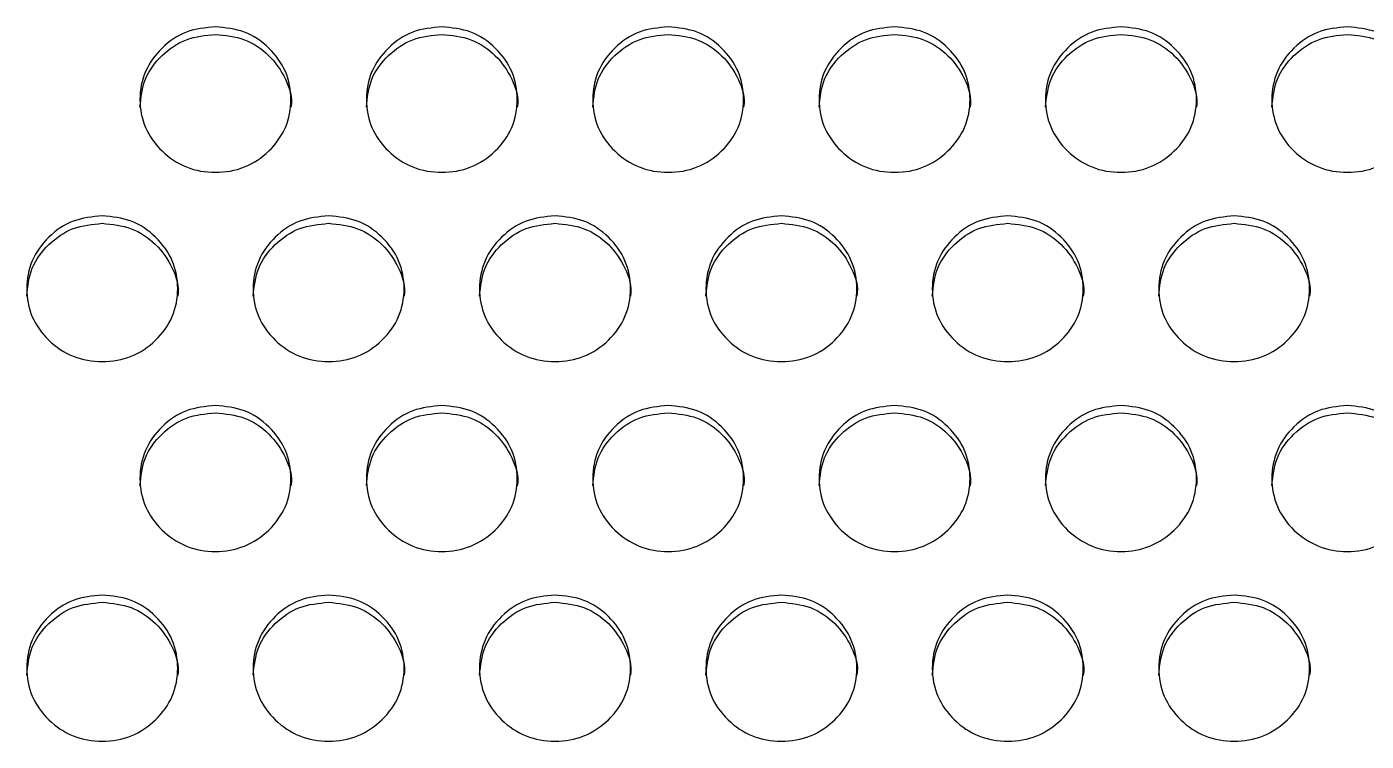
# Model space of a CAD drawing. Header units: millimetres. Extents: x 0.6 to 29.2, y 0.5 to 20.5.
# Drawn here: x 18.1213 to 18.5947, y 10.8729 to 11.1253 of the extents above; entities that cross this region are included whole.
import ezdxf

# ---------------------------------------------------------------- set-up
doc = ezdxf.new("R2010")
doc.units = ezdxf.units.MM

msp = doc.modelspace()

# ---------------------------------------------------------------- linework, layer by layer
for points, knots in [([(18.18802, 11.12533), (18.19153, 11.12498), (18.19855, 11.12429), (18.20731, 11.11818), (18.21344, 11.10979), (18.2153, 11.09963), (18.21344, 11.08948), (18.20731, 11.08102), (18.19855, 11.07511), (18.18802, 11.07331), (18.17748, 11.07511), (18.16872, 11.08102), (18.16259, 11.08948), (18.16073, 11.09963), (18.16259, 11.1098), (18.16872, 11.11819), (18.17748, 11.12431), (18.18451, 11.12499), (18.18802, 11.12533)], [0, 0, 0, 0, 0.062528, 0.12499, 0.187437, 0.249996, 0.312448, 0.375003, 0.437456, 0.500008, 0.562452, 0.625015, 0.68746, 0.75002, 0.81247, 0.875027, 0.937563, 1, 1, 1, 1]), ([(18.26802, 11.12533), (18.27153, 11.12498), (18.27855, 11.12429), (18.28731, 11.11818), (18.29344, 11.10979), (18.2953, 11.09963), (18.29344, 11.08948), (18.28731, 11.08102), (18.27855, 11.07511), (18.26802, 11.07331), (18.25748, 11.07511), (18.24872, 11.08102), (18.24259, 11.08948), (18.24073, 11.09963), (18.24259, 11.1098), (18.24872, 11.11819), (18.25748, 11.12431), (18.26451, 11.12499), (18.26802, 11.12533)], [0, 0, 0, 0, 0.062528, 0.12499, 0.187437, 0.249996, 0.312448, 0.375003, 0.437456, 0.500008, 0.562452, 0.625015, 0.68746, 0.75002, 0.81247, 0.875027, 0.937563, 1, 1, 1, 1]), ([(18.34802, 11.12533), (18.35153, 11.12498), (18.35855, 11.12429), (18.36731, 11.11818), (18.37344, 11.10979), (18.3753, 11.09963), (18.37344, 11.08948), (18.36731, 11.08102), (18.35855, 11.07511), (18.34802, 11.07331), (18.33748, 11.07511), (18.32872, 11.08102), (18.32259, 11.08948), (18.32073, 11.09963), (18.32259, 11.1098), (18.32872, 11.11819), (18.33748, 11.12431), (18.34451, 11.12499), (18.34802, 11.12533)], [0, 0, 0, 0, 0.062528, 0.12499, 0.187437, 0.249996, 0.312448, 0.375003, 0.437456, 0.500008, 0.562452, 0.625015, 0.68746, 0.75002, 0.81247, 0.875027, 0.937563, 1, 1, 1, 1]), ([(18.42802, 11.12533), (18.43153, 11.12498), (18.43855, 11.12429), (18.44731, 11.11818), (18.45344, 11.10979), (18.4553, 11.09963), (18.45344, 11.08948), (18.44731, 11.08102), (18.43855, 11.07511), (18.42802, 11.07331), (18.41748, 11.07511), (18.40872, 11.08102), (18.40259, 11.08948), (18.40073, 11.09963), (18.40259, 11.1098), (18.40872, 11.11819), (18.41748, 11.12431), (18.42451, 11.12499), (18.42802, 11.12533)], [0, 0, 0, 0, 0.0625285, 0.1249903, 0.1874369, 0.2499956, 0.3124476, 0.3750032, 0.4374558, 0.5000078, 0.5624517, 0.6250155, 0.6874597, 0.7500197, 0.8124697, 0.8750269, 0.9375631, 1, 1, 1, 1]), ([(18.50802, 11.12533), (18.51153, 11.12498), (18.51855, 11.12429), (18.52731, 11.11818), (18.53344, 11.10979), (18.5353, 11.09963), (18.53344, 11.08948), (18.52731, 11.08102), (18.51855, 11.07511), (18.50802, 11.07331), (18.49748, 11.07511), (18.48872, 11.08102), (18.48259, 11.08948), (18.48073, 11.09963), (18.48259, 11.1098), (18.48872, 11.11819), (18.49748, 11.12431), (18.50451, 11.12499), (18.50802, 11.12533)], [0, 0, 0, 0, 0.062528, 0.12499, 0.187437, 0.249996, 0.312448, 0.375003, 0.437456, 0.500008, 0.562452, 0.625015, 0.68746, 0.75002, 0.81247, 0.875027, 0.937563, 1, 1, 1, 1]), ([(18.58802, 11.12533), (18.59153, 11.12498), (18.59855, 11.12429), (18.60731, 11.11818), (18.61344, 11.10979), (18.6153, 11.09963), (18.61344, 11.08948), (18.60731, 11.08102), (18.59855, 11.07511), (18.58802, 11.07331), (18.57748, 11.07511), (18.56872, 11.08102), (18.56259, 11.08948), (18.56073, 11.09963), (18.56259, 11.1098), (18.56872, 11.11819), (18.57748, 11.12431), (18.58451, 11.12499), (18.58802, 11.12533)], [0, 0, 0, 0, 0.062528, 0.12499, 0.187437, 0.249996, 0.312448, 0.375003, 0.437456, 0.500008, 0.562451, 0.625015, 0.687459, 0.75002, 0.81247, 0.875027, 0.937563, 1, 1, 1, 1]), ([(18.16135, 11.09698), (18.16171, 11.10036), (18.16243, 11.10713), (18.16877, 11.11551), (18.17747, 11.12162), (18.1845, 11.12231), (18.18802, 11.12265)], [0, 0, 0, 0, 0.24942, 0.499739, 0.750041, 1, 1, 1, 1]), ([(18.18802, 11.12265), (18.19152, 11.1223), (18.19853, 11.1216), (18.20739, 11.11549), (18.21314, 11.10716), (18.21533, 11.10025), (18.21468, 11.09695), (18.21468, 11.09694)], [0, 0, 0, 0, 0.250093, 0.499868, 0.749513, 0.999555, 1, 1, 1, 1]), ([(18.24135, 11.09698), (18.24171, 11.10036), (18.24243, 11.10713), (18.24877, 11.11551), (18.25747, 11.12162), (18.2645, 11.12231), (18.26802, 11.12265)], [0, 0, 0, 0, 0.24942, 0.499739, 0.750041, 1, 1, 1, 1]), ([(18.26802, 11.12265), (18.27152, 11.1223), (18.27853, 11.1216), (18.28739, 11.11549), (18.29314, 11.10716), (18.29533, 11.10025), (18.29468, 11.09695), (18.29468, 11.09694)], [0, 0, 0, 0, 0.250093, 0.499868, 0.749513, 0.999555, 1, 1, 1, 1]), ([(18.32135, 11.09698), (18.32171, 11.10036), (18.32243, 11.10713), (18.32877, 11.11551), (18.33747, 11.12162), (18.3445, 11.12231), (18.34802, 11.12265)], [0, 0, 0, 0, 0.24942, 0.499739, 0.750041, 1, 1, 1, 1]), ([(18.34802, 11.12265), (18.35152, 11.1223), (18.35853, 11.1216), (18.36739, 11.11549), (18.37314, 11.10716), (18.37533, 11.10025), (18.37468, 11.09695), (18.37468, 11.09694)], [0, 0, 0, 0, 0.250093, 0.499868, 0.749513, 0.999555, 1, 1, 1, 1]), ([(18.40135, 11.09698), (18.40171, 11.10036), (18.40243, 11.10713), (18.40877, 11.11551), (18.41747, 11.12162), (18.4245, 11.12231), (18.42802, 11.12265)], [0, 0, 0, 0, 0.24942, 0.499739, 0.750041, 1, 1, 1, 1]), ([(18.42802, 11.12265), (18.43152, 11.1223), (18.43853, 11.1216), (18.44739, 11.11549), (18.45314, 11.10716), (18.45533, 11.10025), (18.45468, 11.09695), (18.45468, 11.09694)], [0, 0, 0, 0, 0.250094, 0.499869, 0.749513, 0.999555, 1, 1, 1, 1]), ([(18.48135, 11.09698), (18.48171, 11.10036), (18.48243, 11.10713), (18.48877, 11.11551), (18.49747, 11.12162), (18.5045, 11.12231), (18.50802, 11.12265)], [0, 0, 0, 0, 0.2494203, 0.4997387, 0.7500413, 1, 1, 1, 1]), ([(18.50802, 11.12265), (18.51152, 11.1223), (18.51853, 11.1216), (18.52739, 11.11549), (18.53314, 11.10716), (18.53533, 11.10025), (18.53468, 11.09695), (18.53468, 11.09694)], [0, 0, 0, 0, 0.2500927, 0.4998689, 0.7495129, 0.9995552, 1, 1, 1, 1]), ([(18.56135, 11.09698), (18.56171, 11.10036), (18.56243, 11.10713), (18.56877, 11.11551), (18.57747, 11.12162), (18.5845, 11.12231), (18.58802, 11.12265)], [0, 0, 0, 0, 0.24942, 0.499739, 0.750041, 1, 1, 1, 1]), ([(18.58802, 11.12265), (18.59152, 11.1223), (18.59853, 11.1216), (18.60739, 11.11549), (18.61314, 11.10716), (18.61533, 11.10025), (18.61468, 11.09695), (18.61468, 11.09694)], [0, 0, 0, 0, 0.250093, 0.499868, 0.749513, 0.999555, 1, 1, 1, 1]), ([(18.14802, 11.05852), (18.15153, 11.05817), (18.15855, 11.05747), (18.16731, 11.05136), (18.17344, 11.04296), (18.1753, 11.03278), (18.17344, 11.02261), (18.16731, 11.01415), (18.15855, 11.00822), (18.14802, 11.00642), (18.13748, 11.00822), (18.12872, 11.01415), (18.12259, 11.02261), (18.12073, 11.03278), (18.12259, 11.04296), (18.12872, 11.05136), (18.13748, 11.05749), (18.14451, 11.05818), (18.14802, 11.05852)], [0, 0, 0, 0, 0.062528, 0.12499, 0.187437, 0.249996, 0.312447, 0.375003, 0.437456, 0.500008, 0.562452, 0.625015, 0.68746, 0.75002, 0.81247, 0.875027, 0.937563, 1, 1, 1, 1]), ([(18.22802, 11.05852), (18.23153, 11.05817), (18.23855, 11.05747), (18.24731, 11.05136), (18.25344, 11.04296), (18.2553, 11.03278), (18.25344, 11.02261), (18.24731, 11.01415), (18.23855, 11.00822), (18.22802, 11.00642), (18.21748, 11.00822), (18.20872, 11.01415), (18.20259, 11.02261), (18.20073, 11.03278), (18.20259, 11.04296), (18.20872, 11.05136), (18.21748, 11.05749), (18.22451, 11.05818), (18.22802, 11.05852)], [0, 0, 0, 0, 0.062528, 0.12499, 0.187437, 0.249996, 0.312447, 0.375003, 0.437455, 0.500008, 0.562451, 0.625015, 0.68746, 0.75002, 0.81247, 0.875027, 0.937563, 1, 1, 1, 1]), ([(18.30802, 11.05852), (18.31153, 11.05817), (18.31855, 11.05747), (18.32731, 11.05136), (18.33344, 11.04296), (18.3353, 11.03278), (18.33344, 11.02261), (18.32731, 11.01415), (18.31855, 11.00822), (18.30802, 11.00642), (18.29748, 11.00822), (18.28872, 11.01415), (18.28259, 11.02261), (18.28073, 11.03278), (18.28259, 11.04296), (18.28872, 11.05136), (18.29748, 11.05749), (18.30451, 11.05818), (18.30802, 11.05852)], [0, 0, 0, 0, 0.062528, 0.12499, 0.187437, 0.249996, 0.312447, 0.375003, 0.437456, 0.500008, 0.562451, 0.625015, 0.68746, 0.75002, 0.81247, 0.875027, 0.937563, 1, 1, 1, 1]), ([(18.38802, 11.05852), (18.39153, 11.05817), (18.39855, 11.05747), (18.40731, 11.05136), (18.41344, 11.04296), (18.4153, 11.03278), (18.41344, 11.02261), (18.40731, 11.01415), (18.39855, 11.00822), (18.38802, 11.00642), (18.37748, 11.00822), (18.36872, 11.01415), (18.36259, 11.02261), (18.36073, 11.03278), (18.36259, 11.04296), (18.36872, 11.05136), (18.37748, 11.05749), (18.38451, 11.05818), (18.38802, 11.05852)], [0, 0, 0, 0, 0.062528, 0.12499, 0.187437, 0.249996, 0.312447, 0.375003, 0.437456, 0.500008, 0.562451, 0.625015, 0.68746, 0.75002, 0.81247, 0.875027, 0.937563, 1, 1, 1, 1]), ([(18.46802, 11.05852), (18.47153, 11.05817), (18.47855, 11.05747), (18.48731, 11.05136), (18.49344, 11.04296), (18.4953, 11.03278), (18.49344, 11.02261), (18.48731, 11.01415), (18.47855, 11.00822), (18.46802, 11.00642), (18.45748, 11.00822), (18.44872, 11.01415), (18.44259, 11.02261), (18.44073, 11.03278), (18.44259, 11.04296), (18.44872, 11.05136), (18.45748, 11.05749), (18.46451, 11.05818), (18.46802, 11.05852)], [0, 0, 0, 0, 0.0625282, 0.1249902, 0.1874367, 0.2499955, 0.3124473, 0.3750028, 0.4374555, 0.5000074, 0.5624516, 0.6250153, 0.6874598, 0.7500196, 0.8124698, 0.8750273, 0.937563, 1, 1, 1, 1]), ([(18.54802, 11.05852), (18.55153, 11.05817), (18.55855, 11.05747), (18.56731, 11.05136), (18.57344, 11.04296), (18.5753, 11.03278), (18.57344, 11.02261), (18.56731, 11.01415), (18.55855, 11.00822), (18.54802, 11.00642), (18.53748, 11.00822), (18.52872, 11.01415), (18.52259, 11.02261), (18.52073, 11.03278), (18.52259, 11.04296), (18.52872, 11.05136), (18.53748, 11.05749), (18.54451, 11.05818), (18.54802, 11.05852)], [0, 0, 0, 0, 0.062528, 0.12499, 0.187437, 0.249995, 0.312447, 0.375003, 0.437455, 0.500007, 0.562451, 0.625015, 0.68746, 0.75002, 0.81247, 0.875027, 0.937563, 1, 1, 1, 1]), ([(18.12135, 11.03018), (18.12171, 11.03357), (18.12243, 11.04034), (18.12877, 11.04873), (18.13747, 11.05486), (18.1445, 11.05554), (18.14802, 11.05588)], [0, 0, 0, 0, 0.24942, 0.499739, 0.750041, 1, 1, 1, 1]), ([(18.14802, 11.05588), (18.15152, 11.05554), (18.15853, 11.05484), (18.16739, 11.04872), (18.17314, 11.04038), (18.17533, 11.03345), (18.17468, 11.03015), (18.17468, 11.03014)], [0, 0, 0, 0, 0.2500933, 0.4998686, 0.7495151, 0.9995552, 1, 1, 1, 1]), ([(18.20135, 11.03018), (18.20171, 11.03357), (18.20243, 11.04034), (18.20877, 11.04873), (18.21747, 11.05486), (18.2245, 11.05554), (18.22802, 11.05588)], [0, 0, 0, 0, 0.24942, 0.499739, 0.750041, 1, 1, 1, 1]), ([(18.22802, 11.05588), (18.23152, 11.05554), (18.23853, 11.05484), (18.24739, 11.04872), (18.25314, 11.04038), (18.25533, 11.03345), (18.25468, 11.03015), (18.25468, 11.03014)], [0, 0, 0, 0, 0.250094, 0.499869, 0.749515, 0.999555, 1, 1, 1, 1]), ([(18.28135, 11.03018), (18.28171, 11.03357), (18.28243, 11.04034), (18.28877, 11.04873), (18.29747, 11.05486), (18.3045, 11.05554), (18.30802, 11.05588)], [0, 0, 0, 0, 0.249419, 0.499739, 0.750041, 1, 1, 1, 1]), ([(18.30802, 11.05588), (18.31152, 11.05554), (18.31853, 11.05484), (18.32739, 11.04872), (18.33314, 11.04038), (18.33533, 11.03345), (18.33468, 11.03015), (18.33468, 11.03014)], [0, 0, 0, 0, 0.250093, 0.499868, 0.749515, 0.999555, 1, 1, 1, 1]), ([(18.36135, 11.03018), (18.36171, 11.03357), (18.36243, 11.04034), (18.36877, 11.04873), (18.37747, 11.05486), (18.3845, 11.05554), (18.38802, 11.05588)], [0, 0, 0, 0, 0.2494195, 0.4997393, 0.7500411, 1, 1, 1, 1]), ([(18.38802, 11.05588), (18.39152, 11.05554), (18.39853, 11.05484), (18.40739, 11.04872), (18.41314, 11.04038), (18.41533, 11.03345), (18.41468, 11.03015), (18.41468, 11.03014)], [0, 0, 0, 0, 0.250093, 0.499869, 0.749515, 0.999555, 1, 1, 1, 1]), ([(18.44135, 11.03018), (18.44171, 11.03357), (18.44243, 11.04034), (18.44877, 11.04873), (18.45747, 11.05486), (18.4645, 11.05554), (18.46802, 11.05588)], [0, 0, 0, 0, 0.2494195, 0.4997393, 0.7500411, 1, 1, 1, 1]), ([(18.46802, 11.05588), (18.47152, 11.05554), (18.47853, 11.05484), (18.48739, 11.04872), (18.49314, 11.04038), (18.49532, 11.03345), (18.49468, 11.03015), (18.49468, 11.03014)], [0, 0, 0, 0, 0.250093, 0.499868, 0.749515, 0.999555, 1, 1, 1, 1]), ([(18.52135, 11.03018), (18.52171, 11.03357), (18.52243, 11.04034), (18.52877, 11.04873), (18.53747, 11.05486), (18.5445, 11.05554), (18.54802, 11.05588)], [0, 0, 0, 0, 0.2494194, 0.4997384, 0.7500412, 1, 1, 1, 1]), ([(18.54802, 11.05588), (18.55152, 11.05554), (18.55853, 11.05484), (18.56739, 11.04872), (18.57314, 11.04038), (18.57533, 11.03345), (18.57468, 11.03015), (18.57468, 11.03014)], [0, 0, 0, 0, 0.250093, 0.499868, 0.749515, 0.999555, 1, 1, 1, 1]), ([(18.18802, 10.99151), (18.19153, 10.99116), (18.19855, 10.99046), (18.20731, 10.98434), (18.21344, 10.97593), (18.2153, 10.96574), (18.21344, 10.95555), (18.20731, 10.94708), (18.19855, 10.94115), (18.18802, 10.93934), (18.17748, 10.94114), (18.16872, 10.94708), (18.16259, 10.95556), (18.16073, 10.96573), (18.16259, 10.97593), (18.16872, 10.98435), (18.17748, 10.99048), (18.18451, 10.99117), (18.18802, 10.99151)], [0, 0, 0, 0, 0.062528, 0.12499, 0.187436, 0.249996, 0.312448, 0.375003, 0.437456, 0.500008, 0.562452, 0.625015, 0.68746, 0.750019, 0.81247, 0.875027, 0.937563, 1, 1, 1, 1]), ([(18.26802, 10.99151), (18.27153, 10.99116), (18.27855, 10.99046), (18.28731, 10.98434), (18.29344, 10.97593), (18.2953, 10.96574), (18.29344, 10.95555), (18.28731, 10.94708), (18.27855, 10.94115), (18.26802, 10.93934), (18.25748, 10.94114), (18.24872, 10.94708), (18.24259, 10.95556), (18.24073, 10.96573), (18.24259, 10.97593), (18.24872, 10.98435), (18.25748, 10.99048), (18.26451, 10.99117), (18.26802, 10.99151)], [0, 0, 0, 0, 0.062528, 0.12499, 0.187436, 0.249996, 0.312448, 0.375003, 0.437456, 0.500008, 0.562452, 0.625015, 0.68746, 0.750019, 0.81247, 0.875027, 0.937563, 1, 1, 1, 1]), ([(18.34802, 10.99151), (18.35153, 10.99116), (18.35855, 10.99046), (18.36731, 10.98434), (18.37344, 10.97593), (18.3753, 10.96574), (18.37344, 10.95555), (18.36731, 10.94708), (18.35855, 10.94115), (18.34802, 10.93934), (18.33748, 10.94114), (18.32872, 10.94708), (18.32259, 10.95556), (18.32073, 10.96573), (18.32259, 10.97593), (18.32872, 10.98435), (18.33748, 10.99048), (18.34451, 10.99117), (18.34802, 10.99151)], [0, 0, 0, 0, 0.0625284, 0.1249903, 0.1874365, 0.2499956, 0.3124477, 0.3750033, 0.4374559, 0.5000077, 0.5624516, 0.6250155, 0.6874597, 0.7500194, 0.8124696, 0.8750272, 0.9375631, 1, 1, 1, 1]), ([(18.42802, 10.99151), (18.43153, 10.99116), (18.43855, 10.99046), (18.44731, 10.98434), (18.45344, 10.97593), (18.4553, 10.96574), (18.45344, 10.95555), (18.44731, 10.94708), (18.43855, 10.94115), (18.42802, 10.93934), (18.41748, 10.94114), (18.40872, 10.94708), (18.40259, 10.95556), (18.40073, 10.96573), (18.40259, 10.97593), (18.40872, 10.98435), (18.41748, 10.99048), (18.42451, 10.99117), (18.42802, 10.99151)], [0, 0, 0, 0, 0.062529, 0.12499, 0.187437, 0.249996, 0.312448, 0.375003, 0.437456, 0.500008, 0.562452, 0.625016, 0.68746, 0.75002, 0.81247, 0.875027, 0.937563, 1, 1, 1, 1]), ([(18.50802, 10.99151), (18.51153, 10.99116), (18.51855, 10.99046), (18.52731, 10.98434), (18.53344, 10.97593), (18.5353, 10.96574), (18.53344, 10.95555), (18.52731, 10.94708), (18.51855, 10.94115), (18.50802, 10.93934), (18.49748, 10.94114), (18.48872, 10.94708), (18.48259, 10.95556), (18.48073, 10.96573), (18.48259, 10.97593), (18.48872, 10.98435), (18.49748, 10.99048), (18.50451, 10.99117), (18.50802, 10.99151)], [0, 0, 0, 0, 0.062528, 0.12499, 0.187437, 0.249996, 0.312448, 0.375003, 0.437456, 0.500008, 0.562452, 0.625015, 0.68746, 0.750019, 0.81247, 0.875027, 0.937563, 1, 1, 1, 1]), ([(18.58802, 10.99151), (18.59153, 10.99116), (18.59855, 10.99046), (18.60731, 10.98434), (18.61344, 10.97593), (18.6153, 10.96574), (18.61344, 10.95555), (18.60731, 10.94708), (18.59855, 10.94115), (18.58802, 10.93934), (18.57748, 10.94114), (18.56872, 10.94708), (18.56259, 10.95556), (18.56073, 10.96573), (18.56259, 10.97593), (18.56872, 10.98435), (18.57748, 10.99048), (18.58451, 10.99117), (18.58802, 10.99151)], [0, 0, 0, 0, 0.062528, 0.12499, 0.187436, 0.249996, 0.312448, 0.375003, 0.437456, 0.500008, 0.562451, 0.625015, 0.68746, 0.750019, 0.812469, 0.875027, 0.937563, 1, 1, 1, 1]), ([(18.16135, 10.96319), (18.16171, 10.96658), (18.16243, 10.97336), (18.16877, 10.98177), (18.17747, 10.9879), (18.1845, 10.98859), (18.18802, 10.98893)], [0, 0, 0, 0, 0.24942, 0.499739, 0.750041, 1, 1, 1, 1]), ([(18.18802, 10.98893), (18.19152, 10.98858), (18.19853, 10.98788), (18.20739, 10.98175), (18.21314, 10.9734), (18.21533, 10.96646), (18.21468, 10.96316), (18.21468, 10.96315)], [0, 0, 0, 0, 0.250093, 0.499869, 0.749514, 0.999556, 1, 1, 1, 1]), ([(18.24135, 10.96319), (18.24171, 10.96658), (18.24243, 10.97336), (18.24877, 10.98177), (18.25747, 10.9879), (18.2645, 10.98859), (18.26802, 10.98893)], [0, 0, 0, 0, 0.24942, 0.499739, 0.750041, 1, 1, 1, 1]), ([(18.26802, 10.98893), (18.27152, 10.98858), (18.27853, 10.98788), (18.28739, 10.98175), (18.29314, 10.9734), (18.29533, 10.96646), (18.29468, 10.96316), (18.29468, 10.96315)], [0, 0, 0, 0, 0.2500929, 0.4998685, 0.749514, 0.9995558, 1, 1, 1, 1]), ([(18.32135, 10.96319), (18.32171, 10.96658), (18.32243, 10.97336), (18.32877, 10.98177), (18.33747, 10.9879), (18.3445, 10.98859), (18.34802, 10.98893)], [0, 0, 0, 0, 0.24942, 0.499739, 0.750041, 1, 1, 1, 1]), ([(18.34802, 10.98893), (18.35152, 10.98858), (18.35853, 10.98788), (18.36739, 10.98175), (18.37314, 10.9734), (18.37533, 10.96646), (18.37468, 10.96316), (18.37468, 10.96315)], [0, 0, 0, 0, 0.250093, 0.499868, 0.749514, 0.999556, 1, 1, 1, 1]), ([(18.40135, 10.96319), (18.40171, 10.96658), (18.40243, 10.97336), (18.40877, 10.98177), (18.41747, 10.9879), (18.4245, 10.98859), (18.42802, 10.98893)], [0, 0, 0, 0, 0.24942, 0.499738, 0.750041, 1, 1, 1, 1]), ([(18.42802, 10.98893), (18.43152, 10.98858), (18.43853, 10.98788), (18.44739, 10.98175), (18.45314, 10.9734), (18.45533, 10.96646), (18.45468, 10.96316), (18.45468, 10.96315)], [0, 0, 0, 0, 0.250094, 0.499869, 0.749514, 0.999556, 1, 1, 1, 1]), ([(18.48135, 10.96319), (18.48171, 10.96658), (18.48243, 10.97336), (18.48877, 10.98177), (18.49747, 10.9879), (18.5045, 10.98859), (18.50802, 10.98893)], [0, 0, 0, 0, 0.2494202, 0.4997386, 0.7500408, 1, 1, 1, 1]), ([(18.50802, 10.98893), (18.51152, 10.98858), (18.51853, 10.98788), (18.52739, 10.98175), (18.53314, 10.9734), (18.53533, 10.96646), (18.53468, 10.96316), (18.53468, 10.96315)], [0, 0, 0, 0, 0.2500928, 0.4998689, 0.749514, 0.9995558, 1, 1, 1, 1]), ([(18.56135, 10.96319), (18.56171, 10.96658), (18.56243, 10.97336), (18.56877, 10.98177), (18.57747, 10.9879), (18.5845, 10.98859), (18.58802, 10.98893)], [0, 0, 0, 0, 0.24942, 0.499739, 0.750041, 1, 1, 1, 1]), ([(18.58802, 10.98893), (18.59152, 10.98858), (18.59853, 10.98788), (18.60739, 10.98175), (18.61314, 10.9734), (18.61533, 10.96646), (18.61468, 10.96316), (18.61468, 10.96315)], [0, 0, 0, 0, 0.250093, 0.499868, 0.749514, 0.999556, 1, 1, 1, 1]), ([(18.14802, 10.92451), (18.15153, 10.92416), (18.15855, 10.92346), (18.16731, 10.91733), (18.17344, 10.90891), (18.1753, 10.8987), (18.17344, 10.8885), (18.16731, 10.88002), (18.15855, 10.87408), (18.14802, 10.87227), (18.13748, 10.87407), (18.12872, 10.88001), (18.12259, 10.88851), (18.12073, 10.8987), (18.12259, 10.90891), (18.12872, 10.91733), (18.13748, 10.92348), (18.14451, 10.92417), (18.14802, 10.92451)], [0, 0, 0, 0, 0.0625283, 0.1249902, 0.1874368, 0.2499957, 0.3124477, 0.3750034, 0.4374557, 0.5000077, 0.5624516, 0.6250152, 0.6874599, 0.7500196, 0.8124696, 0.8750271, 0.9375631, 1, 1, 1, 1]), ([(18.12135, 10.89621), (18.12171, 10.8996), (18.12243, 10.90639), (18.12877, 10.91481), (18.13747, 10.92095), (18.1445, 10.92163), (18.14802, 10.92198)], [0, 0, 0, 0, 0.24942, 0.499739, 0.750041, 1, 1, 1, 1]), ([(18.14802, 10.92198), (18.15152, 10.92163), (18.15853, 10.92093), (18.16739, 10.91479), (18.17314, 10.90643), (18.17534, 10.89948), (18.17468, 10.89617), (18.17468, 10.89616)], [0, 0, 0, 0, 0.250094, 0.499869, 0.749515, 0.999556, 1, 1, 1, 1]), ([(18.22802, 10.92451), (18.23153, 10.92416), (18.23855, 10.92346), (18.24731, 10.91733), (18.25344, 10.90891), (18.2553, 10.8987), (18.25344, 10.8885), (18.24731, 10.88002), (18.23855, 10.87408), (18.22802, 10.87227), (18.21748, 10.87407), (18.20872, 10.88001), (18.20259, 10.88851), (18.20073, 10.8987), (18.20259, 10.90891), (18.20872, 10.91733), (18.21748, 10.92348), (18.22451, 10.92417), (18.22802, 10.92451)], [0, 0, 0, 0, 0.062528, 0.12499, 0.187437, 0.249996, 0.312448, 0.375003, 0.437456, 0.500008, 0.562451, 0.625015, 0.68746, 0.75002, 0.81247, 0.875027, 0.937563, 1, 1, 1, 1]), ([(18.20135, 10.89621), (18.20171, 10.8996), (18.20243, 10.90639), (18.20877, 10.91481), (18.21747, 10.92095), (18.2245, 10.92163), (18.22802, 10.92198)], [0, 0, 0, 0, 0.24942, 0.499739, 0.750041, 1, 1, 1, 1]), ([(18.22802, 10.92198), (18.23152, 10.92163), (18.23853, 10.92093), (18.24739, 10.91479), (18.25314, 10.90643), (18.25533, 10.89948), (18.25468, 10.89617), (18.25468, 10.89616)], [0, 0, 0, 0, 0.250094, 0.499869, 0.749515, 0.999556, 1, 1, 1, 1]), ([(18.30802, 10.92451), (18.31153, 10.92416), (18.31855, 10.92346), (18.32731, 10.91733), (18.33344, 10.90891), (18.3353, 10.8987), (18.33344, 10.8885), (18.32731, 10.88002), (18.31855, 10.87408), (18.30802, 10.87227), (18.29748, 10.87407), (18.28872, 10.88001), (18.28259, 10.88851), (18.28073, 10.8987), (18.28259, 10.90891), (18.28872, 10.91733), (18.29748, 10.92348), (18.30451, 10.92417), (18.30802, 10.92451)], [0, 0, 0, 0, 0.0625282, 0.1249901, 0.1874367, 0.2499957, 0.3124477, 0.3750033, 0.4374556, 0.5000076, 0.5624515, 0.6250151, 0.6874598, 0.7500195, 0.8124694, 0.875027, 0.9375631, 1, 1, 1, 1]), ([(18.28135, 10.89621), (18.28171, 10.8996), (18.28243, 10.90639), (18.28877, 10.91481), (18.29747, 10.92095), (18.3045, 10.92163), (18.30802, 10.92198)], [0, 0, 0, 0, 0.249419, 0.499739, 0.750041, 1, 1, 1, 1]), ([(18.30802, 10.92198), (18.31152, 10.92163), (18.31853, 10.92093), (18.32739, 10.91479), (18.33314, 10.90643), (18.33534, 10.89948), (18.33468, 10.89617), (18.33468, 10.89616)], [0, 0, 0, 0, 0.250094, 0.499869, 0.749515, 0.999556, 1, 1, 1, 1]), ([(18.38802, 10.92451), (18.39153, 10.92416), (18.39855, 10.92346), (18.40731, 10.91733), (18.41344, 10.90891), (18.4153, 10.8987), (18.41344, 10.8885), (18.40731, 10.88002), (18.39855, 10.87408), (18.38802, 10.87227), (18.37748, 10.87407), (18.36872, 10.88001), (18.36259, 10.88851), (18.36073, 10.8987), (18.36259, 10.90891), (18.36872, 10.91733), (18.37748, 10.92348), (18.38451, 10.92417), (18.38802, 10.92451)], [0, 0, 0, 0, 0.062528, 0.12499, 0.187437, 0.249996, 0.312448, 0.375003, 0.437456, 0.500008, 0.562451, 0.625015, 0.68746, 0.75002, 0.812469, 0.875027, 0.937563, 1, 1, 1, 1]), ([(18.36135, 10.89621), (18.36171, 10.8996), (18.36243, 10.90639), (18.36877, 10.91481), (18.37747, 10.92095), (18.3845, 10.92163), (18.38802, 10.92198)], [0, 0, 0, 0, 0.2494195, 0.4997396, 0.7500411, 1, 1, 1, 1]), ([(18.38802, 10.92198), (18.39152, 10.92163), (18.39853, 10.92093), (18.40739, 10.91479), (18.41314, 10.90643), (18.41534, 10.89948), (18.41468, 10.89617), (18.41468, 10.89616)], [0, 0, 0, 0, 0.250094, 0.49987, 0.749515, 0.999556, 1, 1, 1, 1]), ([(18.46802, 10.92451), (18.47153, 10.92416), (18.47855, 10.92346), (18.48731, 10.91733), (18.49344, 10.90891), (18.4953, 10.8987), (18.49344, 10.8885), (18.48731, 10.88002), (18.47855, 10.87408), (18.46802, 10.87227), (18.45748, 10.87407), (18.44872, 10.88001), (18.44259, 10.88851), (18.44073, 10.8987), (18.44259, 10.90891), (18.44872, 10.91733), (18.45748, 10.92348), (18.46451, 10.92417), (18.46802, 10.92451)], [0, 0, 0, 0, 0.062528, 0.12499, 0.187437, 0.249996, 0.312448, 0.375003, 0.437456, 0.500007, 0.562452, 0.625015, 0.68746, 0.750019, 0.812469, 0.875027, 0.937563, 1, 1, 1, 1]), ([(18.44135, 10.89621), (18.44171, 10.8996), (18.44243, 10.90639), (18.44877, 10.91481), (18.45747, 10.92095), (18.4645, 10.92163), (18.46802, 10.92198)], [0, 0, 0, 0, 0.2494195, 0.4997396, 0.7500411, 1, 1, 1, 1]), ([(18.46802, 10.92198), (18.47152, 10.92163), (18.47853, 10.92093), (18.48739, 10.91479), (18.49314, 10.90643), (18.49533, 10.89948), (18.49468, 10.89617), (18.49468, 10.89616)], [0, 0, 0, 0, 0.250094, 0.499869, 0.749515, 0.999557, 1, 1, 1, 1]), ([(18.54802, 10.92451), (18.55153, 10.92416), (18.55855, 10.92346), (18.56731, 10.91733), (18.57344, 10.90891), (18.5753, 10.8987), (18.57344, 10.8885), (18.56731, 10.88002), (18.55855, 10.87408), (18.54802, 10.87227), (18.53748, 10.87407), (18.52872, 10.88001), (18.52259, 10.88851), (18.52073, 10.8987), (18.52259, 10.90891), (18.52872, 10.91733), (18.53748, 10.92348), (18.54451, 10.92417), (18.54802, 10.92451)], [0, 0, 0, 0, 0.0625282, 0.12499, 0.1874365, 0.2499955, 0.3124475, 0.3750032, 0.4374554, 0.5000075, 0.5624514, 0.6250149, 0.6874597, 0.7500194, 0.8124694, 0.8750269, 0.9375631, 1, 1, 1, 1]), ([(18.52135, 10.89621), (18.52171, 10.8996), (18.52243, 10.90639), (18.52877, 10.91481), (18.53747, 10.92095), (18.5445, 10.92163), (18.54802, 10.92198)], [0, 0, 0, 0, 0.249419, 0.499739, 0.750041, 1, 1, 1, 1]), ([(18.54802, 10.92198), (18.55152, 10.92163), (18.55853, 10.92093), (18.56739, 10.91479), (18.57314, 10.90643), (18.57534, 10.89948), (18.57468, 10.89617), (18.57468, 10.89616)], [0, 0, 0, 0, 0.250094, 0.499869, 0.749515, 0.999556, 1, 1, 1, 1])]:
    msp.add_open_spline(points, degree=3, knots=knots)

doc.saveas('drawing.dxf')
